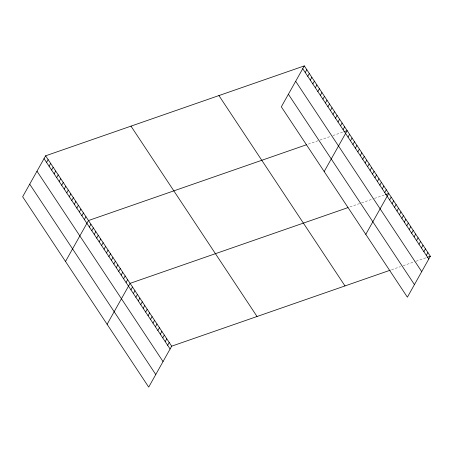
<?xml version="1.0" encoding="UTF-8"?>
<svg xmlns="http://www.w3.org/2000/svg" width="453" height="453" viewBox="0 0 453 453"><rect width="100%" height="100%" fill="white"/><g stroke="black" fill="none" stroke-linecap="round" stroke-linejoin="round"><path stroke-width="0.34" stroke-dasharray="2.27 1.7" d="M308.351 144.105L318.051 140.736M319.994 140.062L330.984 136.24M332.927 135.566L343.272 131.965M349.948 206.925L360.945 203.103M361.59 202.882L373.232 198.833M374.523 198.386L384.874 194.784M391.551 269.745L400.605 266.596M403.187 265.696L414.829 261.653M416.12 261.2L426.471 257.604"/><path stroke-width="0.68" d="M304.297 65.895L281.324 106.823L407.383 297.185L430.35 256.256L304.297 65.895L45.617 155.815L22.65 196.744L148.703 387.105L171.676 346.177L390.254 270.192M46.568 162.423L48.137 159.62M49.088 166.228L50.662 163.431M51.608 170.039L53.182 167.236M54.128 173.844L55.702 171.041M56.653 177.655L58.222 174.852M59.173 181.46L60.747 178.658M61.693 185.266L63.267 182.463M64.213 189.077L65.787 186.274M66.738 192.882L68.307 190.079M69.258 196.687L70.827 193.89M71.778 200.498L73.352 197.695M74.298 204.303L75.872 201.5M76.817 208.108L78.392 205.311M79.343 211.919L80.911 209.116M81.863 215.724L83.437 212.921M84.383 219.529L85.957 216.732M65.509 261.466L88.477 220.537L306.409 144.779M89.349 227.032L90.923 224.235M91.8 230.73L93.369 227.927M94.247 234.428L95.815 231.625M96.693 238.119L98.267 235.317M99.139 241.817L100.713 239.014M101.585 245.509L103.159 242.712M104.031 249.207L105.606 246.404M106.478 252.899L108.052 250.101M108.93 256.596L110.498 253.793M111.376 260.294L112.944 257.491M113.822 263.986L115.39 261.183M116.268 267.683L117.842 264.88M118.714 271.375L120.288 268.578M121.161 275.073L122.735 272.27M123.607 278.771L125.181 275.968M126.053 282.462L127.627 279.66M107.106 324.286L130.073 283.357L348.012 207.599M130.951 289.852L132.519 287.055M133.397 293.55L134.971 290.747M135.843 297.242L137.418 294.444M138.29 300.939L139.864 298.136M140.736 304.637L142.31 301.834M143.182 308.329L144.756 305.526M145.634 312.026L147.202 309.223M148.08 315.718L149.649 312.921M150.526 319.416L152.095 316.613M152.972 323.114L154.547 320.311M155.419 326.806L156.993 324.003M157.865 330.503L159.439 327.7M305.243 72.503L306.817 69.705M160.311 334.195L161.885 331.398M307.763 76.314L309.337 73.511M162.757 337.893L164.331 335.09M310.288 80.119L311.857 77.316M165.209 341.585L166.778 338.787M312.808 83.924L314.382 81.127M167.655 345.282L169.224 342.479M315.328 87.735L316.902 84.932M317.847 91.54L319.422 88.737M320.373 95.345L321.941 92.548M322.893 99.156L324.461 96.353M325.413 102.961L326.987 100.158M327.932 106.772L329.507 103.969M330.452 110.577L332.026 107.774M332.978 114.383L334.546 111.58M335.497 118.193L337.072 115.39M338.017 121.999L339.591 119.196M340.537 125.804L342.111 123.006M343.063 129.615L344.631 126.812M324.184 171.545L347.151 130.617L343.918 131.744M348.029 137.117L349.603 134.315M350.475 140.809L352.049 138.006M352.921 144.507L354.495 141.704M355.367 148.199L356.941 145.402M357.813 151.897L359.388 149.094M360.265 155.594L361.834 152.791M362.711 159.286L364.28 156.483M365.158 162.984L366.732 160.181M367.604 166.676L369.178 163.878M370.05 170.373L371.624 167.57M372.496 174.065L374.07 171.268M374.942 177.763L376.517 174.96M377.394 181.46L378.963 178.658M379.841 185.152L381.409 182.349M382.287 188.85L383.855 186.047M384.733 192.542L386.307 189.745M365.786 234.365L388.753 193.437L385.52 194.564M389.625 199.937L391.199 197.134M392.072 203.629L393.646 200.826M394.518 207.327L396.092 204.524M396.97 211.019L398.538 208.216M399.416 214.716L400.984 211.913M401.862 218.408L403.436 215.611M404.308 222.106L405.882 219.303M406.754 225.804L408.329 223.001M409.201 229.495L410.775 226.693M411.647 233.193L413.221 230.39M414.099 236.885L415.667 234.088M416.545 240.583L418.113 237.78M418.991 244.28L420.56 241.477M421.437 247.972L423.011 245.169M423.883 251.67L425.458 248.867M426.33 255.362L427.904 252.559M427.117 257.383L430.35 256.256M302.723 68.697L428.776 259.059M295.662 81.28L421.715 271.641M288.385 94.241L414.444 284.603M218.929 95.572L344.988 285.928M130.979 126.144L257.038 316.505M45.617 155.815L171.676 346.177M44.043 158.618L170.101 348.98M36.987 171.2L163.04 361.562M29.711 184.161L155.764 374.523"/></g></svg>
